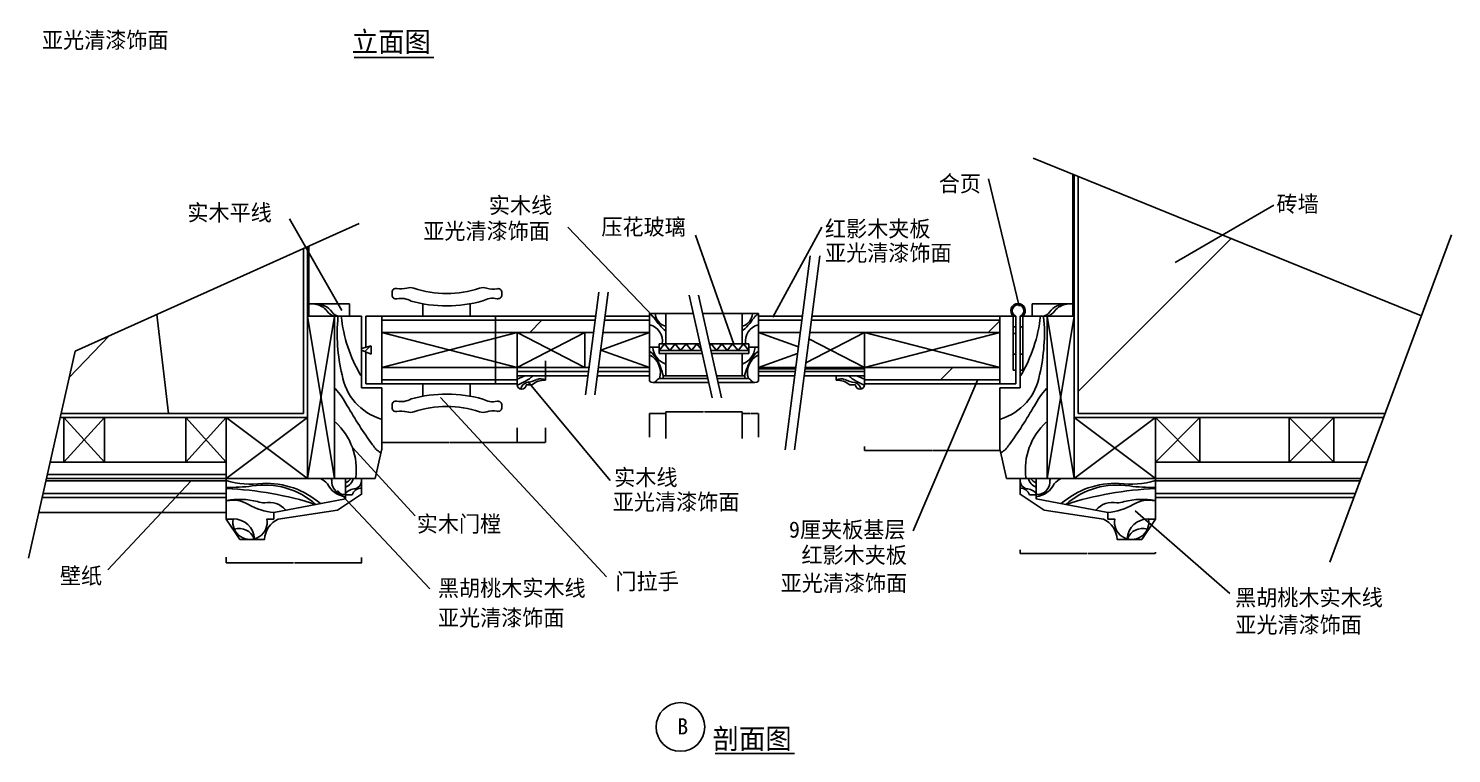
# Model space of a CAD drawing. Header units: metres. Extents: x 134 to 5416, y 431 to 6652.
# Drawn here: x 134 to 5393, y 431 to 3110 of the extents above; entities that cross this region are included whole.
import ezdxf

# ---------------------------------------------------------------- set-up
doc = ezdxf.new("R2010")
doc.units = ezdxf.units.M
for name, color, linetype in [('2', 2, 'Continuous'), ('3', 3, 'Continuous'), ('4', 4, 'Continuous'), ('7', 7, 'Continuous'), ('BH', 3, 'Continuous'), ('DIM', 3, 'Continuous'), ('TEXT', 3, 'Continuous')]:
    doc.layers.add(name, color=color, linetype=linetype)
doc.dimstyles.get("Standard").update_dxf_attribs({"dimtxt": 2.5, "dimasz": 2.5, "dimexe": 1.25, "dimexo": 0.625, "dimtad": 1, "dimcen": 2.5, "dimazin": 3, "dimtfac": 1, "dimtmove": 0, "dimatfit": 3})

# ---------------------------------------------------------------- blocks, each defined once
blk = doc.blocks.new('*D6')
for p, q in [((1440.08, 1633.83), (1440.08, 1580.18)), ((1940.08, 1634.6), (1940.08, 1580.18)), ((1440.33, 1580.18), (1688.58, 1580.18)), ((1691.58, 1580.18), (1939.83, 1580.18))]:
    blk.add_line(p, q)
at = {"layer": 'Defpoints'}
for p in [(1440.08, 1633.83), (1940.08, 1634.6), (1440.08, 1580.18)]:
    blk.add_point(p, dxfattribs=at)
at = {"layer": 'DIM', "insert": (1690.08, 1580.18), "char_height": 1, "attachment_point": 5}
blk.add_mtext('120', dxfattribs=at)
blk = doc.blocks.new('*D7')
for p, q in [((1859.89, 2046.75), (1859.89, 1921.75)), ((1859.64, 1921.75), (1859.39, 1921.75)), ((1859.89, 1796.75), (1859.89, 1921.75)), ((1859.89, 1921.75), (1859.89, 1921.75)), ((1860.14, 1921.75), (1860.39, 1921.75))]:
    blk.add_line(p, q)
at = {"layer": 'Defpoints'}
for p in [(1859.89, 2046.75), (1859.89, 1921.75), (1859.89, 1796.75)]:
    blk.add_point(p, dxfattribs=at)
at = {"layer": 'DIM', "insert": (1859.89, 1922.875), "char_height": 1, "attachment_point": 5}
blk.add_mtext('50', dxfattribs=at)
blk = doc.blocks.new('*D8')
for p, q in [((1113.595, 1134.68), (864.83, 1134.68)), ((865.08, 1156.6), (865.08, 1134.68)), ((1365.36, 1134.68), (1116.595, 1134.68)), ((1365.11, 1154.37), (1365.11, 1134.68))]:
    blk.add_line(p, q)
at = {"layer": 'Defpoints'}
for p in [(865.08, 1156.6), (1365.11, 1154.37), (1365.11, 1134.68)]:
    blk.add_point(p, dxfattribs=at)
at = {"layer": 'DIM', "insert": (1115.095, 1134.68), "char_height": 1, "attachment_point": 5}
blk.add_mtext('100', dxfattribs=at)
blk = doc.blocks.new('*D13')
for p, q in [((3798.55, 1183.15), (3798.55, 1170.16)), ((3798.8, 1170.16), (4047.05, 1170.16)), ((4050.05, 1170.16), (4298.3, 1170.16)), ((4298.55, 1174.82), (4298.55, 1170.16))]:
    blk.add_line(p, q)
at = {"layer": 'Defpoints'}
for p in [(3798.55, 1183.15), (3798.55, 1170.16), (4298.55, 1174.82)]:
    blk.add_point(p, dxfattribs=at)
at = {"layer": 'DIM', "insert": (4048.55, 1170.16), "char_height": 1, "attachment_point": 5}
blk.add_mtext('100', dxfattribs=at)
blk = doc.blocks.new('*D14')
for p, q in [((1940.08, 1634.6), (1940.08, 1580.18)), ((2044.24, 1634.6), (2044.24, 1580.18)), ((1940.33, 1580.18), (1991.16, 1580.18)), ((1993.16, 1580.18), (2043.99, 1580.18))]:
    blk.add_line(p, q)
at = {"layer": 'Defpoints'}
for p in [(1940.08, 1634.6), (2044.24, 1634.6), (1940.08, 1580.18)]:
    blk.add_point(p, dxfattribs=at)
at = {"layer": 'DIM', "insert": (1992.16, 1580.18), "char_height": 1, "attachment_point": 5}
blk.add_mtext('25', dxfattribs=at)
blk = doc.blocks.new('*D15')
for p, q in [((2489.22, 1595.05), (2489.22, 1693.64)), ((2489.47, 1693.64), (2628.83, 1693.64)), ((2631.83, 1693.64), (2771.19, 1693.64)), ((2771.44, 1594.32), (2771.44, 1693.64))]:
    blk.add_line(p, q)
at = {"layer": 'Defpoints'}
for p in [(2489.22, 1693.64), (2489.22, 1595.05), (2771.44, 1594.32)]:
    blk.add_point(p, dxfattribs=at)
at = {"layer": 'DIM', "insert": (2630.33, 1693.64), "char_height": 1, "attachment_point": 5}
blk.add_mtext('250', dxfattribs=at)
blk = doc.blocks.new('*D16')
for p, q in [((2458.22, 1686.77), (2428.97, 1686.77)), ((2429.22, 1599.47), (2429.22, 1686.77)), ((2489.47, 1686.77), (2460.22, 1686.77)), ((2489.22, 1638), (2489.22, 1686.77))]:
    blk.add_line(p, q)
at = {"layer": 'Defpoints'}
for p in [(2489.22, 1686.77), (2489.22, 1638), (2429.22, 1599.47)]:
    blk.add_point(p, dxfattribs=at)
at = {"layer": 'DIM', "insert": (2459.22, 1686.77), "char_height": 1, "attachment_point": 5}
blk.add_mtext('12', dxfattribs=at)
blk = doc.blocks.new('*D17')
for p, q in [((2771.44, 1638), (2771.44, 1687.64)), ((2771.69, 1687.64), (2800.44, 1687.64)), ((2802.44, 1687.64), (2831.19, 1687.64)), ((2831.44, 1599.47), (2831.44, 1687.64))]:
    blk.add_line(p, q)
at = {"layer": 'Defpoints'}
for p in [(2771.44, 1687.64), (2771.44, 1638), (2831.44, 1599.47)]:
    blk.add_point(p, dxfattribs=at)
at = {"layer": 'DIM', "insert": (2801.44, 1687.64), "char_height": 1, "attachment_point": 5}
blk.add_mtext('12', dxfattribs=at)
blk = doc.blocks.new('*D18')
for p, q in [((3223.55, 1565.49), (3223.55, 1550.14)), ((3223.8, 1550.14), (3472.05, 1550.14)), ((3475.05, 1550.14), (3723.3, 1550.14)), ((3723.55, 1551.72), (3723.55, 1550.14))]:
    blk.add_line(p, q)
at = {"layer": 'Defpoints'}
for p in [(3223.55, 1565.49), (3223.55, 1550.14), (3723.55, 1551.72)]:
    blk.add_point(p, dxfattribs=at)
at = {"layer": 'DIM', "insert": (3473.55, 1550.14), "char_height": 1, "attachment_point": 5}
blk.add_mtext('120', dxfattribs=at)

msp = doc.modelspace()

# ---------------------------------------------------------------- hatches: boundary and pattern name
at = {"layer": '3'}
h = msp.add_hatch(dxfattribs=at)
h.set_pattern_fill('ANSI31', scale=20)
h.paths.add_polyline_path([(1400.08, 1936.75), (1365.08, 1926.75), (1365.08, 1921.75), (1400.08, 1906.75)])
h = msp.add_hatch(dxfattribs=at)
h.set_pattern_fill('DOLMIT', scale=41.67)
h.paths.add_polyline_path([(3004.62, 1856.75), (3002.68, 1841.75), (3223.55, 1841.75), (3223.55, 1856.75)])
h.paths.add_polyline_path([(2831.44, 1856.75), (2831.44, 1841.75), (2967.68, 1841.75), (2969.62, 1856.75), (2958.2, 1856.75)])
h = msp.add_hatch(dxfattribs=at)
h.set_pattern_fill('LINE', scale=66.67)
h.paths.add_polyline_path([(3002.68, 1841.75), (3000.74, 1826.75), (3119.38, 1826.75), (3223.55, 1826.75), (3223.55, 1841.75)])
h.paths.add_polyline_path([(2965.74, 1826.75), (2967.68, 1841.75), (2831.44, 1841.75), (2831.44, 1826.75)])
h = msp.add_hatch(dxfattribs=at)
h.set_pattern_fill('LINE', scale=83.33)
h.paths.add_polyline_path([(203.58, 1461.75), (200.2, 1446.75), (865.08, 1446.75), (865.08, 1461.75)])
at = {"layer": 'BH'}
h = msp.add_hatch(dxfattribs=at)
h.set_pattern_fill('ANSI32', scale=500)
h.paths.add_polyline_path([(5147.57, 1686.75), (5281.98, 2048.09), (4013.55, 2563.15), (4013.55, 1686.75)])
h = msp.add_hatch(dxfattribs=at)
h.set_pattern_fill('ANSI32', scale=500)
h.paths.add_polyline_path([(1150.08, 1686.75), (1150.08, 2296.73), (306.34, 1917.48), (254.32, 1686.75)])
h = msp.add_hatch(dxfattribs=at)
h.set_pattern_fill('ANSI31', scale=25)
h.paths.add_polyline_path([(3808.65, 2046.75), (3798.55, 2046.75, 5.55), (3783.55, 2046.75), (3773.45, 2046.75, -2.65)])
h.paths.add_polyline_path([(3783.55, 1906.75), (3773.55, 1906.75), (3773.55, 2006.75), (3783.55, 2006.75)])
h.paths.add_polyline_path([(3798.55, 2006.75), (3808.55, 2006.75), (3808.55, 1906.75), (3798.55, 1906.75)])
h = msp.add_hatch(dxfattribs=at)
h.set_pattern_fill('LINE', scale=125)
h.paths.add_polyline_path([(2228.08, 2031.75), (2230.03, 2046.75), (1440.08, 2046.75), (1440.08, 2031.75)])
h.paths.add_polyline_path([(1940.08, 1796.75), (1940.08, 1811.75), (1440.08, 1811.75), (1440.08, 1796.75)])
h.paths.add_polyline_path([(2040.08, 1826.75), (2201.54, 1826.75), (2203.48, 1841.75), (1940.08, 1841.75), (1940.08, 1826.75)])
h.paths.add_polyline_path([(2265.03, 2046.75), (2263.08, 2031.75), (2429.22, 2031.75), (2429.22, 2046.8)])
h.paths.add_polyline_path([(2238.48, 1841.75), (2236.54, 1826.75), (2429.22, 1826.75), (2429.22, 1841.75)])
h = msp.add_hatch(dxfattribs=at)
h.set_pattern_fill('DOLMIT', scale=50)
h.paths.add_polyline_path([(1440.08, 2031.75), (1440.08, 1986.75), (2222.26, 1986.75), (2228.08, 2031.75)])
h.paths.add_polyline_path([(2429.22, 1986.75), (2429.22, 2031.75), (2263.08, 2031.75), (2257.26, 1986.75)])
h.paths.add_polyline_path([(1440.08, 1856.75), (1440.08, 1811.75), (1940.08, 1811.75), (1940.08, 1856.75)])
h = msp.add_hatch(dxfattribs=at)
h.set_pattern_fill('DOLMIT', scale=66.67)
h.paths.add_polyline_path([(2992.28, 2031.75), (2935.54, 2031.75), (2831.44, 2031.75), (2831.44, 1986.75), (2986.45, 1986.75)])
h.paths.add_polyline_path([(3723.55, 2031.75), (3027.28, 2031.75), (3021.45, 1986.75), (3723.55, 1986.75)])
h.paths.add_polyline_path([(3723.55, 1856.75), (3223.55, 1856.75), (3223.55, 1826.75), (3223.55, 1811.75), (3723.55, 1811.75)])
h = msp.add_hatch(dxfattribs=at)
h.set_pattern_fill('LINE', scale=125)
h.paths.add_polyline_path([(3723.55, 2031.75), (3723.55, 2046.75), (3029.22, 2046.75), (3027.28, 2031.75)])
h = msp.add_hatch(dxfattribs=at)
h.set_pattern_fill('DOLMIT', scale=20)
h.paths.add_polyline_path([(2203.48, 1841.75), (2205.42, 1856.75), (1940.08, 1856.75), (1940.08, 1841.75)])
h.paths.add_polyline_path([(2429.22, 1841.75), (2429.22, 1856.75), (2240.42, 1856.75), (2238.48, 1841.75)])
h = msp.add_hatch(dxfattribs=at)
h.set_pattern_fill('DOLMIT', scale=83.33)
h.paths.add_polyline_path([(213.73, 1506.75), (203.58, 1461.75), (865.08, 1461.75), (865.08, 1506.75)])
h = msp.add_hatch(dxfattribs=at)
h.set_pattern_fill('DOLMIT', scale=100)
h.paths.add_polyline_path([(5058.3, 1446.75), (5080.62, 1506.75), (4298.55, 1506.75), (4298.55, 1446.75)])
at = {"layer": 'DIM'}
h = msp.add_hatch(dxfattribs=at)
h.set_pattern_fill('AR-CONC', scale=30)
h.paths.add_polyline_path([(4013.55, 2563.15), (4013.55, 1686.75), (5147.57, 1686.75), (5281.98, 2048.09)])
h = msp.add_hatch(dxfattribs=at)
h.set_pattern_fill('AR-CONC', scale=30)
h.paths.add_polyline_path([(1150.08, 2296.73), (306.34, 1917.48), (254.32, 1686.75), (1150.08, 1686.75)])

# ---------------------------------------------------------------- linework, layer by layer
at = {"layer": '2'}
for p, q in [((3998.55, 1671.75), (3998.55, 2569.24)), ((1165.08, 1671.75), (1165.08, 2303.44)), ((250.93, 1671.75), (1165.08, 1671.75)), ((5141.99, 1671.75), (3998.55, 1671.75))]:
    msp.add_line(p, q, dxfattribs=at)
at = {"layer": '3'}
for p, q in [((3846.85, 2630.84), (5281.98, 2048.09)), ((3993.55, 2091.75), (3993.55, 2571.27)), ((4013.55, 1686.75), (4013.55, 2563.15)), ((4013.55, 1686.75), (4013.55, 2563.15)), ((5393.26, 2347.26), (4943.28, 1137.54)), ((1150.08, 1686.75), (1150.08, 2296.7)), ((1150.08, 1686.75), (1150.08, 2296.7)), ((1170.08, 2091.75), (1170.08, 2305.69)), ((2930.34, 1553.41), (3023.14, 2270.11)), ((2965.34, 1553.41), (3058.14, 2270.11)), ((2192.44, 1756.52), (2241.53, 2135.57)), ((2227.44, 1756.52), (2276.53, 2135.57)), ((2575.43, 2124.14), (2660.13, 1745.19)), ((2610.43, 2124.14), (2695.13, 1745.19)), ((1165.08, 2046.75), (1265.08, 1446.75)), ((1265.08, 2046.75), (1165.08, 1446.75)), ((1440.08, 2046.75), (1440.08, 1796.75)), ((3723.55, 2046.75), (3723.55, 1796.75)), ((3773.55, 2046.75), (3773.55, 1846.75)), ((3773.55, 2046.75), (3773.55, 1846.75)), ((3783.55, 2006.75), (3773.55, 2006.75)), ((3808.55, 2006.75), (3798.55, 2006.75)), ((3808.55, 2046.75), (3808.55, 1846.75)), ((3843.55, 2046.75), (3998.55, 2046.75)), ((3898.55, 2046.75), (3998.55, 1446.75)), ((3998.55, 2046.75), (3898.55, 1446.75)), ((1440.08, 1986.75), (1940.08, 1856.75)), ((1940.08, 1986.75), (1440.08, 1856.75)), ((1940.08, 1986.75), (2190.08, 1856.75)), ((2190.08, 1986.75), (1940.08, 1856.75)), ((1940.08, 1826.75), (1940.08, 1986.75)), ((2190.08, 1986.75), (2190.08, 1856.75)), ((2429.22, 1986.75), (2248.84, 1921.75)), ((3223.55, 1826.75), (3223.55, 1986.75)), ((306.34, 1917.48), (133.83, 1152.42)), ((2429.22, 1856.75), (2248.84, 1921.75)), ((2464.22, 1919.31), (2621.21, 1919.36)), ((2796.44, 1919.31), (2656.21, 1919.36)), ((3783.55, 1906.75), (3773.55, 1906.75)), ((3808.55, 1906.75), (3798.55, 1906.75)), ((1940.08, 1841.75), (2203.48, 1841.75)), ((2044.24, 1826.75), (2044.24, 1881.44)), ((2238.48, 1841.75), (2429.22, 1841.75)), ((3783.55, 1846.75), (3773.55, 1846.75)), ((3808.55, 1846.75), (3798.55, 1846.75)), ((254.32, 1686.75), (1150.08, 1686.75)), ((254.32, 1686.75), (1150.08, 1686.75)), ((5147.57, 1686.75), (4013.55, 1686.75)), ((5147.57, 1686.75), (4013.55, 1686.75)), ((415.08, 1671.75), (265.08, 1506.75)), ((265.08, 1671.75), (415.08, 1506.75)), ((865.08, 1671.75), (715.08, 1506.75)), ((715.08, 1671.75), (865.08, 1506.75)), ((865.08, 1671.75), (1165.08, 1446.75)), ((1165.08, 1671.75), (865.08, 1446.75)), ((3998.55, 1671.75), (4298.55, 1446.75)), ((4298.55, 1671.75), (3998.55, 1446.75)), ((4463.55, 1671.75), (4298.55, 1506.75)), ((4298.55, 1671.75), (4463.55, 1506.75)), ((4958.55, 1671.75), (4793.55, 1506.75)), ((4793.55, 1671.75), (4958.55, 1506.75)), ((865.08, 1438.42), (200.2, 1438.42)), ((4298.55, 1438.42), (5055.2, 1438.42)), ((865.08, 1376.75), (184.41, 1376.75)), ((865.08, 1391.75), (187.8, 1391.75)), ((4298.55, 1391.75), (5037.84, 1391.75)), ((4298.55, 1376.75), (5032.26, 1376.75))]:
    msp.add_line(p, q, dxfattribs=at)
for points in [[(3773.45, 2046.75, -2.65), (3808.65, 2046.75, -2.65)], [(3783.55, 2046.75, -5.55), (3798.55, 2046.75, -5.55)]]:
    msp.add_lwpolyline(points, format="xyb", dxfattribs=at)
at = {"layer": '4'}
for p, q in [((1170.08, 2091.75), (1320.08, 2091.75)), ((1320.08, 2046.75), (1320.08, 2091.75)), ((2429.22, 2056.8), (2590.48, 2056.84)), ((2831.44, 2056.8), (2625.47, 2056.85)), ((3993.55, 2091.75), (3843.55, 2091.75)), ((3843.55, 2046.75), (3843.55, 2091.75)), ((1320.08, 2046.75), (1365.08, 2046.75)), ((1365.08, 2046.75), (1365.08, 1781.75)), ((1365.08, 2046.75), (1365.08, 1796.75)), ((1380.08, 2046.75), (2230.03, 2046.75)), ((1380.08, 2046.75), (1380.08, 1931.04)), ((2265.03, 2046.75), (2429.22, 2046.8)), ((2994.22, 2046.75), (2831.44, 2046.8)), ((2994.22, 2046.75), (2933.6, 2046.75)), ((3723.55, 2046.75), (3029.22, 2046.75)), ((3723.55, 2046.75), (3783.55, 2046.75)), ((3783.55, 2046.75), (3783.55, 1796.75)), ((3798.55, 2046.75), (3798.55, 1796.75)), ((3798.55, 2046.75), (3798.55, 1781.75)), ((3843.55, 2046.75), (3798.55, 2046.75)), ((1380.08, 1915.32), (1380.08, 1796.75)), ((1380.08, 1796.75), (1940.08, 1796.75)), ((1940.08, 1796.75), (1940.08, 1793.42)), ((1973.41, 1793.42), (1994.24, 1793.42)), ((2040.08, 1826.75), (2201.54, 1826.75)), ((2044.24, 1810.09), (2044.24, 1826.75)), ((2236.54, 1826.75), (2429.22, 1826.75)), ((2441.72, 1801.75), (2647.49, 1801.75)), ((2818.94, 1801.75), (2682.49, 1801.75)), ((2965.74, 1826.75), (2831.44, 1826.75)), ((2965.74, 1826.75), (2962.09, 1826.75)), ((3119.38, 1826.75), (3000.74, 1826.75)), ((3119.38, 1810.09), (3119.38, 1826.75)), ((3190.22, 1793.42), (3169.38, 1793.42)), ((3723.55, 1796.75), (3223.55, 1796.75)), ((3723.55, 1796.75), (3783.55, 1796.75)), ((1365.08, 1781.75), (1440.08, 1781.75)), ((1440.08, 1781.75), (1440.08, 1553.38)), ((3723.55, 1781.75), (3723.55, 1553.38)), ((3798.55, 1781.75), (3723.55, 1781.75)), ((1440.08, 1556.75), (1415.08, 1446.75)), ((3723.55, 1556.75), (3748.55, 1446.75)), ((1305.08, 1386.75), (1305.08, 1446.75)), ((1365.08, 1446.75), (1415.08, 1446.75)), ((1365.08, 1411.75), (1365.08, 1446.75)), ((3798.55, 1446.75), (3748.55, 1446.75)), ((4298.55, 1446.75), (3798.55, 1446.75)), ((3798.55, 1411.75), (3798.55, 1446.75)), ((4298.55, 1446.75), (4298.55, 1321.75)), ((1305.08, 1386.75), (1330.08, 1386.75)), ((1305.08, 1371.75), (1305.08, 1386.75)), ((3858.55, 1386.75), (3833.55, 1386.75)), ((865.08, 1321.75), (172.01, 1321.75)), ((865.08, 1321.75), (865.08, 1296.75)), ((4298.55, 1321.75), (4298.55, 1296.75))]:
    msp.add_line(p, q, dxfattribs=at)
for points in [[(4298.55, 1296.75), (4273.55, 1296.75, -1.2), (4148.55, 1296.75), (4123.55, 1296.75), (4123.55, 1321.75), (3858.55, 1371.75), (3858.55, 1386.75), (3858.55, 1446.75)], [(865.08, 1296.75), (890.08, 1296.75, 1.2), (1015.08, 1296.75), (1040.08, 1296.75), (1040.08, 1321.75), (1305.08, 1371.75)], [(1365.08, 1411.75, 0.3), (1330.08, 1386.75, 0.3)]]:
    msp.add_lwpolyline(points, format="xyb", dxfattribs=at)
for centre, radius, start, end in [((1956.74, 1793.42), 16.67, 180, 0), ((2043.12, 1730.12), 79.97, 89.2, 127.67), ((3120.5, 1730.12), 79.97, 52.33, 90.8), ((3206.88, 1793.42), 16.67, 180, 0), ((3797.41, 1373.15), 38.62, 20.62, 88.3)]:
    msp.add_arc(centre, radius, start, end, dxfattribs=at)
at = {"layer": '7'}
for p, q in [((1883.52, 2125.92), (1883.52, 2133.87)), ((2429.22, 2056.8), (2429.22, 1806.75)), ((2489.22, 2056.82), (2489.22, 1944.32)), ((2771.44, 2056.82), (2771.44, 1944.32)), ((2831.44, 2056.8), (2831.44, 1806.75)), ((1265.08, 1446.75), (1265.08, 2046.75)), ((1440.08, 2031.75), (2228.08, 2031.75)), ((2263.08, 2031.75), (2429.22, 2031.75)), ((2992.28, 2031.75), (2831.44, 2031.75)), ((2992.28, 2031.75), (2935.54, 2031.75)), ((3723.55, 2031.75), (3027.28, 2031.75)), ((3898.55, 1446.75), (3898.55, 2046.75)), ((1440.08, 1986.75), (2222.26, 1986.75)), ((2257.26, 1986.75), (2429.22, 1986.75)), ((2986.45, 1986.75), (2831.44, 1986.75)), ((2986.45, 1986.75), (2941.37, 1986.75)), ((3723.55, 1986.75), (3021.45, 1986.75)), ((1400.08, 1936.75), (1365.08, 1926.75)), ((1400.08, 1906.75), (1365.08, 1921.75)), ((1400.08, 1936.75), (1400.08, 1906.75)), ((2429.26, 1931.8), (2464.22, 1931.81)), ((2464.22, 1944.31), (2615.62, 1944.36)), ((2464.22, 1944.31), (2464.22, 1909.31)), ((2464.22, 1909.31), (2623.44, 1909.36)), ((2489.22, 1909.32), (2489.22, 1826.75)), ((2796.44, 1944.31), (2650.62, 1944.36)), ((2796.44, 1909.31), (2658.44, 1909.35)), ((2771.44, 1909.32), (2771.44, 1826.75)), ((2796.44, 1944.31), (2796.44, 1909.31)), ((2831.4, 1931.8), (2796.44, 1931.81)), ((1440.08, 1856.75), (2205.42, 1856.75)), ((2240.42, 1856.75), (2429.22, 1856.75)), ((2969.62, 1856.75), (2831.44, 1856.75)), ((2967.68, 1841.75), (2831.44, 1841.75)), ((2969.62, 1856.75), (2958.2, 1856.75)), ((3223.55, 1841.75), (3002.68, 1841.75)), ((3723.55, 1856.75), (3004.62, 1856.75)), ((3020.24, 1856.75), (3004.62, 1856.75)), ((1440.08, 1811.75), (1940.08, 1811.75)), ((2044.24, 1826.75), (1940.08, 1826.75)), ((1940.08, 1826.75), (1940.08, 1801.75)), ((1940.08, 1801.75), (1940.08, 1796.75)), ((2469.22, 1816.75), (2479.22, 1816.75)), ((2479.22, 1826.75), (2641.9, 1826.75)), ((2479.22, 1826.75), (2479.22, 1816.75)), ((2479.22, 1816.75), (2644.14, 1816.75)), ((2781.44, 1826.75), (2676.9, 1826.75)), ((2781.44, 1816.75), (2679.14, 1816.75)), ((2781.44, 1826.75), (2781.44, 1816.75)), ((2791.44, 1816.75), (2781.44, 1816.75)), ((3119.38, 1826.75), (3223.55, 1826.75)), ((3223.55, 1826.75), (3223.55, 1801.75)), ((3723.55, 1811.75), (3223.55, 1811.75)), ((3223.55, 1801.75), (3223.55, 1793.42)), ((1883.82, 1717.58), (1883.82, 1709.63)), ((265.08, 1506.75), (265.08, 1671.75)), ((415.08, 1506.75), (415.08, 1671.75)), ((715.08, 1506.75), (715.08, 1671.75)), ((865.08, 1446.75), (865.08, 1671.75)), ((1165.08, 1671.75), (1165.08, 1446.75)), ((3998.55, 1671.75), (3998.55, 1446.75)), ((4298.55, 1446.75), (4298.55, 1671.75)), ((4463.55, 1506.75), (4463.55, 1671.75)), ((4793.55, 1506.75), (4793.55, 1671.75)), ((4958.55, 1506.75), (4958.55, 1671.75)), ((865.08, 1506.75), (213.73, 1506.75)), ((4298.55, 1506.75), (5080.62, 1506.75)), ((865.08, 1446.75), (200.2, 1446.75)), ((865.08, 1461.75), (203.58, 1461.75)), ((865.08, 1446.75), (1365.08, 1446.75)), ((865.08, 1446.75), (865.08, 1321.75)), ((4298.55, 1446.75), (5058.3, 1446.75))]:
    msp.add_line(p, q, dxfattribs=at)
for points in [[(1495.34, 2110.68, -0.48), (1477.43, 2125.18), (1477.43, 2134.62, -0.48), (1495.34, 2149.11)], [(2469.22, 1816.75, 0.29), (2454.22, 1806.75, -0.4), (2429.22, 1806.75)], [(2791.44, 1816.75, -0.29), (2806.44, 1806.75, 0.4), (2831.44, 1806.75)], [(1495.63, 1732.82, 0.48), (1477.73, 1718.33), (1477.73, 1708.89, 0.48), (1495.63, 1694.39)]]:
    msp.add_lwpolyline(points, format="xyb", dxfattribs=at)
for points in [[(1766.16, 2092.62), (1766.16, 2046.75), (1591.56, 2046.75), (1591.56, 2092.71)], [(1766.45, 1750.89), (1766.45, 1796.75), (1591.85, 1796.75), (1591.85, 1750.79)]]:
    msp.add_lwpolyline(points, dxfattribs=at)
for centre, radius, start, end in [((1511.08, 2223.05), 75.6, 257.98, 286.44), ((1511.08, 2036.74), 75.6, 60.39, 102.02), ((1545.06, 2107.9), 44.46, 73.13, 106.44), ((1679.37, 2500.42), 370.43, 250.87, 289.12), ((1813.58, 2107.86), 44.46, 72.4, 106.85), ((1849.87, 2037.49), 75.6, 77.98, 119.61), ((1849.87, 2222.3), 75.6, 252.4, 282.02), ((1868.7, 2133.87), 14.82, 0, 102.02), ((1868.7, 2125.92), 14.82, 257.98, 0), ((1679.13, 2580.1), 495.2, 254.7, 285.63), ((1511.38, 1806.76), 75.6, 257.98, 299.61), ((1679.42, 1263.4), 495.2, 74.37, 105.3), ((1850.17, 1806.01), 75.6, 240.39, 282.02), ((1511.38, 1620.45), 75.6, 73.56, 102.02), ((1545.35, 1735.6), 44.46, 253.56, 286.87), ((1679.67, 1343.09), 370.43, 70.88, 109.13), ((1813.87, 1735.64), 44.46, 253.15, 287.6), ((1850.17, 1621.2), 75.6, 77.98, 107.6), ((1869, 1717.58), 14.82, 0, 102.02), ((1869, 1709.63), 14.82, 257.98, 0)]:
    msp.add_arc(centre, radius, start, end, dxfattribs=at)
at = {"layer": 'BH'}
for p, q in [((1170.08, 2091.75), (1170.08, 2046.75)), ((3993.55, 2091.75), (3993.55, 2046.75)), ((1265.08, 2046.75), (1165.08, 2046.75)), ((1320.08, 2046.75), (1265.08, 2046.75)), ((2831.44, 1986.75), (2979.54, 1933.38)), ((3223.55, 1986.75), (3006.86, 1874.08)), ((3018.43, 1963.41), (3223.55, 1856.75)), ((3223.55, 1986.75), (3723.55, 1856.75)), ((3723.55, 1986.75), (3223.55, 1856.75)), ((2831.44, 1856.75), (2976.38, 1908.98))]:
    msp.add_line(p, q, dxfattribs=at)
for points in [[(1196.11, 2091.19, -0.26), (1256.03, 2061.56, 0.19), (1278.44, 2046.75, 0.19)], [(2430.57, 2055.55, -0.08), (2457.36, 2024.52, 0.05), (2487.8, 1992.88, 0.27)], [(2772.25, 2009.91, 0.32), (2810, 2055.55, 0.32)], [(2830.09, 2055.55, 0.08), (2803.3, 2024.52, -0.05), (2772.86, 1992.88, -0.27)], [(3967.51, 2091.19, 0.26), (3907.59, 2061.56, -0.19), (3885.19, 2046.75, -0.19)], [(2830.7, 2014.78, 0.38), (2784.43, 1944.81, 0.38)], [(2430.57, 1915.6, -0.14), (2456.14, 1887, -0.06), (2479.89, 1827.38, 0.22)], [(2771.64, 1869.97, 0.3), (2819.13, 1931.42, 0.3)], [(2830.09, 1915.6, 0.14), (2804.52, 1887, 0.06), (2780.77, 1827.38, -0.22)], [(2830.7, 1902.82, 0.37), (2794.7, 1816.37, 0.37)], [(1293.06, 1831.02, 0.29), (1437.6, 1666.61, 0.29)], [(1952.97, 1778.37, -0.26), (1975.6, 1801.51, 0.08), (2012.99, 1812.34, 0.14)], [(3210.93, 1777.25, 0.27), (3188.02, 1801.51, -0.08), (3150.63, 1812.34, -0.14)], [(3870.57, 1831.02, -0.29), (3726.03, 1666.61, -0.29)], [(1434.07, 1543.3, -0.13), (1405.87, 1571.49, -0.03), (1312.12, 1715.93, 0.06), (1267.21, 1779.35, 0.28)], [(3729.56, 1543.3, 0.13), (3757.76, 1571.49, 0.03), (3851.51, 1715.93, -0.06), (3896.42, 1779.35, -0.28)], [(1213.08, 1354.15, 0.19), (998.47, 1429.01, -0.11), (865.08, 1439.11)], [(1305.08, 1379.77, -0.26), (1238.83, 1427.79, 0.07), (1212.95, 1446.75, 0.07)], [(1305.08, 1387.32, -0.4), (1254.77, 1431.47, 0.21), (1252.65, 1446.75, 0.21)], [(1342.39, 1409.3, 0.31), (1365.11, 1436.19, 0.31)], [(3821.24, 1409.3, -0.31), (3798.52, 1436.19, -0.31)], [(4298.55, 1296.75), (4248.55, 1221.75), (4156.88, 1221.75, 0.29), (4106.88, 1296.75), (3887.72, 1330.09), (3798.55, 1388.42), (3798.55, 1411.75), (3798.55, 1446.75)], [(3858.55, 1387.32, 0.4), (3908.86, 1431.47, -0.21), (3910.98, 1446.75, -0.21)], [(3858.55, 1379.77, 0.26), (3924.8, 1427.79, -0.07), (3950.68, 1446.75, -0.07)], [(3950.55, 1354.15, -0.19), (4165.16, 1429.01, 0.11), (4298.55, 1439.11)], [(865.08, 1296.75), (915.08, 1221.75), (1006.74, 1221.75, -0.29), (1056.74, 1296.75), (1275.91, 1330.09), (1365.08, 1388.42), (1365.08, 1411.75)], [(1084.31, 1330.83, 0.28), (1007.05, 1356.6, -0.04), (980.07, 1361.52, 0.11), (866.02, 1365.19)], [(4079.32, 1330.83, -0.28), (4156.57, 1356.6, 0.04), (4183.55, 1361.52, -0.11), (4297.6, 1365.19)]]:
    msp.add_lwpolyline(points, format="xyb", dxfattribs=at)
for points in [[(2464.22, 1919.31), (2484.22, 1944.31), (2504.22, 1919.31), (2524.22, 1944.31), (2544.22, 1919.31), (2564.22, 1944.31), (2584.22, 1919.31), (2604.22, 1944.31), (2620.05, 1924.53)], [(2796.44, 1919.31), (2776.44, 1944.31), (2756.44, 1919.31), (2736.44, 1944.31), (2716.44, 1919.31), (2696.44, 1944.31), (2676.44, 1919.31), (2656.44, 1944.31), (2651.9, 1938.64)]]:
    msp.add_lwpolyline(points, dxfattribs=at)
for centre, radius, start, end in [((1182.97, 2021.88), 69.91, 39.39, 82.53), ((1276.44, 2093.1), 47.72, 214.25, 256.22), ((2501.18, 2058.91), 50.63, 183.8, 255.39), ((3887.19, 2093.1), 47.72, 283.78, 325.75), ((3980.66, 2021.88), 69.91, 97.47, 140.61), ((1934.27, 1983.42), 659.34, 174.66, 193.47), ((1819.43, 2099.79), 532, 185.72, 210.79), ((2414.04, 1953.97), 62.86, 351.62, 75.33), ((3344.2, 2099.79), 532, 329.21, 354.28), ((3229.36, 1983.42), 659.34, 346.53, 5.34), ((2398.06, 1838.82), 71.52, 341.71, 63.51), ((2511.84, 1936.68), 70.51, 184.28, 251.11), ((2006.01, 1684.91), 145.12, 102.21, 117.11), ((1869.45, 1981.47), 202.1, 290.49, 309.77), ((2027.96, 1771.65), 43.65, 68.09, 109.36), ((3135.67, 1771.65), 43.65, 70.64, 111.91), ((3294.17, 1981.47), 202.1, 230.23, 249.51), ((3157.62, 1684.91), 145.12, 62.98, 77.79), ((1107.3, 1479.4), 238.19, 352.75, 47.45), ((4056.33, 1479.4), 238.19, 132.55, 187.25), ((1006.12, 1137.03), 285.84, 48.49, 99.19), ((1288.48, 1475.35), 47.4, 290.38, 322.43), ((1291.46, 1457.8), 44.77, 287.59, 346.05), ((3872.17, 1457.8), 44.77, 193.95, 252.41), ((3875.15, 1475.35), 47.4, 217.57, 249.62), ((4157.51, 1137.03), 285.84, 80.81, 131.51), ((812.48, 138.73), 1271.83, 72.43, 87.63), ((881.97, 2022.09), 607.99, 268.41, 277.42), ((1343.11, 1361.33), 47.97, 90.87, 142.64), ((3820.51, 1361.33), 47.97, 37.36, 89.13), ((4351.15, 138.73), 1271.83, 92.37, 107.57), ((4281.66, 2022.09), 607.99, 262.58, 271.59), ((890.71, 1262.6), 104.33, 57.37, 103.69), ((1067.34, 1569.05), 249.53, 241.16, 263.73), ((4096.29, 1569.05), 249.53, 276.27, 298.84), ((4272.91, 1262.6), 104.33, 76.31, 122.63), ((891.08, 1219.85), 77.83, 2.96, 90.39), ((911.87, 1201.61), 60.7, 21.39, 106.73), ((4272.54, 1219.85), 77.83, 89.61, 177.04), ((4251.75, 1201.61), 60.7, 73.27, 158.61)]:
    msp.add_arc(centre, radius, start, end, dxfattribs=at)
at = {"layer": 'DIM'}
msp.add_line((1355.85, 2389.23), (306.34, 1917.48), dxfattribs=at)
at = {"layer": 'TEXT'}
for p, q in [((1337.79, 3003.16), (1631.66, 3003.16)), ((2671.27, 430.56), (2965.15, 430.56))]:
    msp.add_line(p, q, dxfattribs=at)
msp.add_circle((2543.49, 528.88), 90, dxfattribs=at)

# ---------------------------------------------------------------- texts
for s, height, p in [('亚光清漆饰面', 60, (183.67, 3036.98)), ('立面图', 75, (1328.59, 3023.38)), ('合页', 60, (3498.14, 2506.65)), ('实木线', 60, (1835.55, 2426.26)), ('砖墙', 60, (4746.45, 2431.44)), ('实木平线', 60, (721.18, 2399.38)), ('亚光清漆饰面', 60, (1592.98, 2331.41)), ('压花玻璃', 60, (2251.17, 2346.83)), ('红影木夹板', 60, (3077.48, 2339.92)), ('亚光清漆饰面', 60, (3077.82, 2250.49)), ('实木线', 60, (2298.71, 1420.98)), ('亚光清漆饰面', 60, (2293.54, 1330.32)), ('实木门樘', 60, (1568.78, 1249.22)), ('9厘夹板基层', 60, (2944.34, 1228.14)), ('红影木夹板', 60, (2990.62, 1134.2)), ('壁纸', 60, (249.91, 1057.49)), ('门拉手', 60, (2303.49, 1036.55)), ('黑胡桃木实木线', 60, (1647.09, 1012.01)), ('亚光清漆饰面', 60, (2913.65, 1030.6)), ('黑胡桃木实木线', 60, (4593.4, 976.99)), ('亚光清漆饰面', 60, (1647.09, 902.58)), ('亚光清漆饰面', 60, (4594.18, 876.59)), ('B', 60, (2531.28, 501.06)), ('剖面图', 75, (2662.07, 447.81))]:
    msp.add_text(s, height=height, dxfattribs=at).set_placement(p)

# ---------------------------------------------------------------- dimensions: what is measured, and where the dimension line sits
at = {"layer": 'DIM'}
for base, p1, p2, text, picture, middle in [((1859.89, 1921.75), (1859.89, 2046.75), (1859.89, 1796.75), '50', '*D7', (1859.89, 1922.875)), ((2489.22, 1686.77), (2489.22, 1638), (2429.22, 1599.47), '12', '*D16', (2459.22, 1686.77)), ((2489.22, 1693.64), (2489.22, 1595.05), (2771.44, 1594.32), '250', '*D15', (2630.33, 1693.64)), ((2771.44, 1687.64), (2771.44, 1638), (2831.44, 1599.47), '12', '*D17', (2801.44, 1687.64)), ((1440.08, 1580.18), (1440.08, 1633.83), (1940.08, 1634.6), '120', '*D6', (1690.08, 1580.18)), ((1940.08, 1580.18), (1940.08, 1634.6), (2044.24, 1634.6), '25', '*D14', (1992.16, 1580.18)), ((3223.55, 1550.14), (3223.55, 1565.49), (3723.55, 1551.72), '120', '*D18', (3473.55, 1550.14)), ((3798.55, 1170.16), (3798.55, 1183.15), (4298.55, 1174.82), '100', '*D13', (4048.55, 1170.16)), ((1365.11, 1134.68), (1365.11, 1154.37), (865.08, 1156.6), '100', '*D8', (1115.095, 1134.68))]:
    dim = msp.add_linear_dim(base=base, p1=p1, p2=p2, text=text, dimstyle='Standard', dxfattribs=at)
    dim.commit()
    dim.dimension.update_dxf_attribs({"geometry": picture, "text_midpoint": middle})

# ---------------------------------------------------------------- leaders
at = {"layer": '3'}
msp.add_leader([(1656.36, 1746.55), (2270.01, 1083.52)], dimstyle='Standard', dxfattribs=at)
at = {"layer": 'DIM'}
for points in [[(3795.58, 2083.77), (3681.72, 2554.79)], [(4372.34, 2245.33), (4736.02, 2456.93)], [(1291.39, 2067.81), (1098.36, 2407.07)], [(2467.71, 2019.34), (2127.17, 2375.19)], [(2885.03, 2042.93), (3066.4, 2375.12)], [(2740.46, 1943.15), (2599.13, 2345.57)], [(1979.58, 1804.91), (2284.18, 1439.68)], [(3642.78, 1812.63), (3403.91, 1253.2)], [(1330.99, 1561.26), (1563.39, 1308.9)], [(734.03, 1437.35), (426.86, 1108.93)], [(1276.43, 1402.38), (1616.63, 1038.99)], [(4223.62, 1327.47), (4573.55, 1021.51)]]:
    msp.add_leader(points, dimstyle='Standard', dxfattribs=at)

doc.saveas('drawing.dxf')
